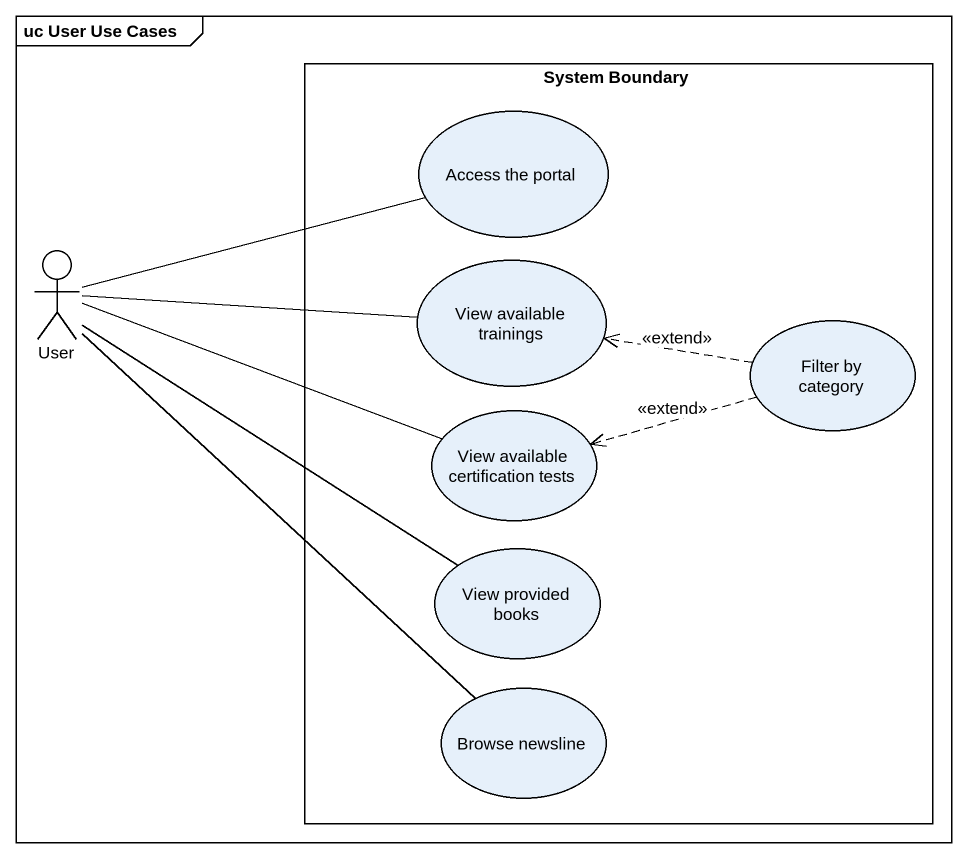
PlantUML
@startuml
mainframe uc User Use Cases
rectangle "System Boundary" as System_Boundary {
  usecase "Access the portal" as Access_the_portal
  usecase "View available trainings" as View_available_trainings
  usecase "Filter by category" as Filter_by_category
  usecase "View available certification tests" as View_available
  usecase "View provided books" as View_provided_books
  usecase "Browse newsline" as Browse_newsline
}
actor User
User -right- Access_the_portal
User -right- View_available_trainings
Filter_by_category .left.> View_available_trainings : <<extend>>
Filter_by_category .left.> View_available : <<extend>>
View_available -left- User
View_provided_books -left- User
Browse_newsline -up- User
@enduml
